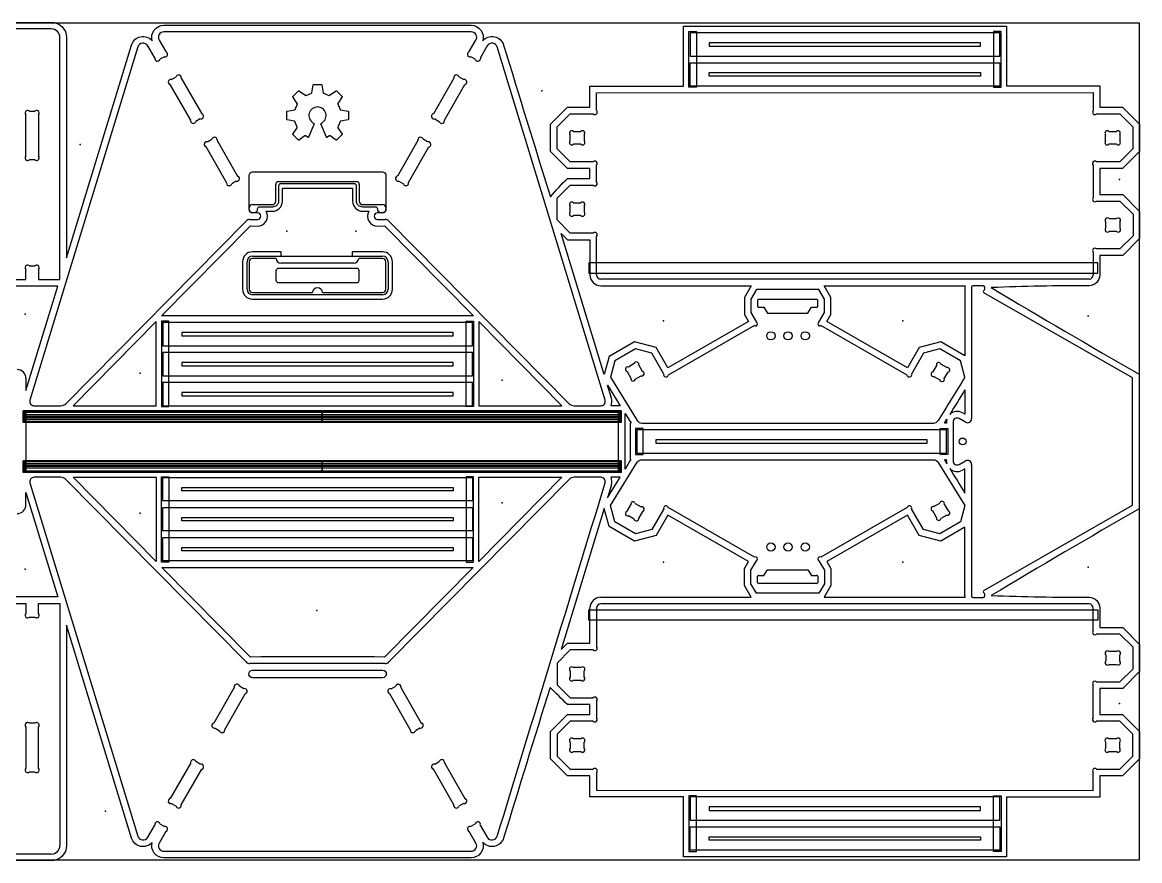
# Model space of a CAD drawing. Extents: x -0.3 to 96, y 0 to 48.1.
# Drawn here: x 31.9 to 96, y 0 to 48.1 of the extents above; entities that cross this region are included whole.
import ezdxf

# ---------------------------------------------------------------- set-up
doc = ezdxf.new("R2010")
doc.units = 0
doc.header["$MEASUREMENT"] = 0
for name, color, linetype in [('ANGLED_POCKET_3D', 7, 'CONTINUOUS'), ('ANGLED_POCKET_ENTRY', 3, 'CONTINUOUS'), ('BOARD_FIXINGS', 6, 'CONTINUOUS'), ('CUTTING_PROFILE', 6, 'CONTINUOUS'), ('POCKETS_10MM', 5, 'CONTINUOUS'), ('POCKETS_5MM', 4, 'CONTINUOUS'), ('PROFILE_-_INSIDE', 30, 'CONTINUOUS'), ('PROFILE_-_OUTSIDE', 18, 'CONTINUOUS'), ('STOCK_PERIMETER', 1, 'CONTINUOUS')]:
    doc.layers.add(name, color=color, linetype=linetype)

msp = doc.modelspace()

# ---------------------------------------------------------------- linework, layer by layer
at = {"layer": 'ANGLED_POCKET_3D'}
for p, q in [((31.969, 25.783), (31.969, 25.726)), ((31.969, 25.783, -0.42), (31.969, 25.783)), ((31.969, 25.114, -0.42), (31.969, 25.783, -0.42)), ((66.264, 25.783, -0.42), (31.969, 25.783, -0.42)), ((66.264, 25.783), (31.969, 25.783)), ((31.969, 25.783, -0.21), (31.969, 25.726, -0.21)), ((66.264, 25.783, -0.21), (31.969, 25.783, -0.21)), ((66.264, 25.754), (31.969, 25.754)), ((31.969, 25.726), (31.969, 25.726, -0.354)), ((31.969, 25.167), (31.969, 25.726)), ((31.969, 25.726, -0.354), (31.969, 25.372, -0.354)), ((32.049, 25.726), (31.969, 25.726)), ((31.969, 25.726, -0.177), (31.969, 25.269, -0.177)), ((32.009, 25.726), (32.009, 25.167)), ((32.049, 25.726), (32.049, 25.726, -0.354)), ((32.049, 25.167), (32.049, 25.726)), ((32.049, 25.726, -0.354), (32.049, 25.372, -0.354)), ((66.185, 25.726, -0.354), (32.049, 25.726, -0.354)), ((66.185, 25.726), (32.049, 25.726)), ((32.049, 25.726, -0.177), (32.049, 25.269, -0.177)), ((66.185, 25.726, -0.177), (32.049, 25.726, -0.177)), ((49.117, 25.114, -0.42), (49.117, 25.783, -0.42)), ((49.117, 25.783, -0.42), (49.117, 25.783)), ((49.117, 25.783), (49.117, 25.726)), ((49.117, 25.726), (49.117, 25.726, -0.354)), ((49.117, 25.726, -0.354), (49.117, 25.372, -0.354)), ((66.185, 25.726), (66.264, 25.726)), ((66.185, 25.167), (66.185, 25.726)), ((66.185, 25.726), (66.185, 25.726, -0.354)), ((66.185, 25.726, -0.354), (66.185, 25.372, -0.354)), ((66.185, 25.726, -0.177), (66.185, 25.269, -0.177)), ((66.225, 25.726), (66.225, 25.167)), ((66.264, 25.783), (66.264, 25.726)), ((66.264, 25.783, -0.42), (66.264, 25.783)), ((66.264, 25.114, -0.42), (66.264, 25.783, -0.42)), ((66.264, 25.783, -0.21), (66.264, 25.726, -0.21)), ((66.264, 25.726), (66.264, 25.726, -0.354)), ((66.264, 25.726, -0.354), (66.264, 25.372, -0.354)), ((66.264, 25.167), (66.264, 25.726)), ((66.264, 25.726, -0.177), (66.264, 25.269, -0.177)), ((31.969, 25.448, -0.354), (31.969, 25.448, -0.42)), ((66.264, 25.448, -0.42), (31.969, 25.448, -0.42)), ((31.969, 25.447, -0.354), (31.969, 25.447)), ((32.049, 25.447), (31.969, 25.447)), ((31.969, 25.372, -0.354), (31.969, 25.167)), ((31.969, 25.288, -0.21), (31.969, 25.114, -0.21)), ((32.049, 25.167), (31.969, 25.167)), ((31.969, 25.167), (31.969, 25.114)), ((66.264, 25.14), (31.969, 25.14)), ((31.969, 25.114), (31.969, 25.114, -0.42)), ((66.264, 25.114), (31.969, 25.114)), ((66.264, 25.114, -0.42), (31.969, 25.114, -0.42)), ((66.264, 25.114, -0.21), (31.969, 25.114, -0.21)), ((66.185, 25.549, -0.354), (32.049, 25.549, -0.354)), ((32.049, 25.447, -0.354), (32.049, 25.447)), ((32.049, 25.372, -0.354), (32.049, 25.167)), ((66.185, 25.372, -0.354), (32.049, 25.372, -0.354)), ((66.185, 25.269, -0.177), (32.049, 25.269, -0.177)), ((66.185, 25.167), (32.049, 25.167)), ((49.117, 25.372, -0.354), (49.117, 25.167)), ((49.117, 25.167), (49.117, 25.114)), ((49.117, 25.114), (49.117, 25.114, -0.42)), ((66.185, 25.447, -0.354), (66.185, 25.447)), ((66.185, 25.447), (66.264, 25.447)), ((66.185, 25.372, -0.354), (66.185, 25.167)), ((66.264, 25.167), (66.185, 25.167)), ((66.264, 25.448, -0.354), (66.264, 25.448, -0.42)), ((66.264, 25.447, -0.354), (66.264, 25.447)), ((66.264, 25.372, -0.354), (66.264, 25.167)), ((66.264, 25.288, -0.21), (66.264, 25.114, -0.21)), ((66.264, 25.167), (66.264, 25.114)), ((66.264, 25.114), (66.264, 25.114, -0.42)), ((31.969, 22.913, -0.42), (31.969, 22.244, -0.42)), ((31.969, 22.913), (31.969, 22.913, -0.42)), ((31.969, 22.86), (31.969, 22.913)), ((66.264, 22.913), (31.969, 22.913)), ((66.264, 22.913, -0.42), (31.969, 22.913, -0.42)), ((31.969, 22.739, -0.21), (31.969, 22.913, -0.21)), ((66.264, 22.913, -0.21), (31.969, 22.913, -0.21)), ((66.264, 22.887), (31.969, 22.887)), ((31.969, 22.86), (31.969, 22.301)), ((31.969, 22.655, -0.354), (31.969, 22.86)), ((32.049, 22.86), (31.969, 22.86)), ((31.969, 22.301, -0.177), (31.969, 22.758, -0.177)), ((31.969, 22.301, -0.354), (31.969, 22.655, -0.354)), ((31.969, 22.58, -0.354), (31.969, 22.58)), ((32.049, 22.58), (31.969, 22.58)), ((31.969, 22.579, -0.354), (31.969, 22.579, -0.42)), ((66.264, 22.579, -0.42), (31.969, 22.579, -0.42)), ((32.009, 22.301), (32.009, 22.86)), ((32.049, 22.86), (32.049, 22.301)), ((32.049, 22.655, -0.354), (32.049, 22.86)), ((66.185, 22.86), (32.049, 22.86)), ((32.049, 22.301, -0.177), (32.049, 22.758, -0.177)), ((66.185, 22.758, -0.177), (32.049, 22.758, -0.177)), ((32.049, 22.301, -0.354), (32.049, 22.655, -0.354)), ((66.185, 22.655, -0.354), (32.049, 22.655, -0.354)), ((32.049, 22.58, -0.354), (32.049, 22.58)), ((66.185, 22.478, -0.354), (32.049, 22.478, -0.354)), ((49.117, 22.86), (49.117, 22.913)), ((49.117, 22.913), (49.117, 22.913, -0.42)), ((49.117, 22.913, -0.42), (49.117, 22.244, -0.42)), ((49.117, 22.655, -0.354), (49.117, 22.86)), ((49.117, 22.301, -0.354), (49.117, 22.655, -0.354)), ((66.264, 22.86), (66.185, 22.86)), ((66.185, 22.86), (66.185, 22.301)), ((66.185, 22.655, -0.354), (66.185, 22.86)), ((66.185, 22.301, -0.177), (66.185, 22.758, -0.177)), ((66.185, 22.301, -0.354), (66.185, 22.655, -0.354)), ((66.185, 22.58, -0.354), (66.185, 22.58)), ((66.185, 22.58), (66.264, 22.58)), ((66.225, 22.301), (66.225, 22.86)), ((66.264, 22.913, -0.42), (66.264, 22.244, -0.42)), ((66.264, 22.913), (66.264, 22.913, -0.42)), ((66.264, 22.86), (66.264, 22.913)), ((66.264, 22.739, -0.21), (66.264, 22.913, -0.21)), ((66.264, 22.655, -0.354), (66.264, 22.86)), ((66.264, 22.86), (66.264, 22.301)), ((66.264, 22.301, -0.177), (66.264, 22.758, -0.177)), ((66.264, 22.301, -0.354), (66.264, 22.655, -0.354)), ((66.264, 22.58, -0.354), (66.264, 22.58)), ((66.264, 22.579, -0.354), (66.264, 22.579, -0.42)), ((31.969, 22.301), (31.969, 22.301, -0.354)), ((32.049, 22.301), (31.969, 22.301)), ((31.969, 22.244), (31.969, 22.301)), ((31.969, 22.244, -0.21), (31.969, 22.301, -0.21)), ((66.264, 22.272), (31.969, 22.272)), ((31.969, 22.244, -0.42), (31.969, 22.244)), ((66.264, 22.244, -0.42), (31.969, 22.244, -0.42)), ((66.264, 22.244), (31.969, 22.244)), ((66.264, 22.244, -0.21), (31.969, 22.244, -0.21)), ((32.049, 22.301), (32.049, 22.301, -0.354)), ((66.185, 22.301, -0.354), (32.049, 22.301, -0.354)), ((66.185, 22.301), (32.049, 22.301)), ((66.185, 22.301, -0.177), (32.049, 22.301, -0.177)), ((49.117, 22.244), (49.117, 22.301)), ((49.117, 22.301), (49.117, 22.301, -0.354)), ((49.117, 22.244, -0.42), (49.117, 22.244)), ((66.185, 22.301), (66.264, 22.301)), ((66.185, 22.301), (66.185, 22.301, -0.354)), ((66.264, 22.301), (66.264, 22.301, -0.354)), ((66.264, 22.244), (66.264, 22.301)), ((66.264, 22.244, -0.21), (66.264, 22.301, -0.21)), ((66.264, 22.244, -0.42), (66.264, 22.244))]:
    msp.add_line(p, q, dxfattribs=at)
at = {"layer": 'ANGLED_POCKET_ENTRY'}
for points in [[(32.049, 25.726), (66.185, 25.726), (66.185, 25.167), (32.049, 25.167)], [(32.049, 22.301), (66.185, 22.301), (66.185, 22.86), (32.049, 22.86)]]:
    msp.add_lwpolyline(points, close=True, dxfattribs=at)
at = {"layer": 'BOARD_FIXINGS'}
for p in [(61.721, 44.145), (35.232, 41.05), (94.856, 39.044), (47.079, 36.081), (51.049, 36.081), (32.078, 31.328), (68.699, 30.931), (82.439, 30.931), (93.065, 31.232), (38.677, 27.927), (59.436, 27.534), (38.677, 19.907), (59.436, 20.493), (32.078, 16.693), (68.699, 17.1), (82.439, 17.1), (93.065, 16.799), (48.805, 14.313), (94.856, 8.988), (36.688, 2.809)]:
    msp.add_point(p, dxfattribs=at)
at = {"layer": 'CUTTING_PROFILE'}
for p, q in [((46.834, 37.803), (46.834, 38.548)), ((46.834, 38.548), (50.864, 38.548)), ((50.864, 38.548), (50.864, 37.803)), ((45.899, 37.226), (46.257, 37.226)), ((51.441, 37.226), (51.799, 37.226)), ((39.905, 31.222), (44.997, 36.385)), ((44.997, 36.385), (45.405, 36.375)), ((52.293, 36.375), (52.7, 36.385)), ((52.7, 36.385), (57.789, 31.222)), ((65.301, 27.856), (62.829, 35.949)), ((46.754, 34.9), (45.119, 34.9)), ((46.754, 34.625), (46.754, 34.9)), ((50.832, 34.625), (46.754, 34.625)), ((52.579, 34.9), (50.832, 34.9)), ((50.832, 34.9), (50.832, 34.625)), ((44.552, 34.333), (44.552, 32.753)), ((53.146, 32.753), (53.146, 34.333)), ((65.097, 32.954), (73.722, 32.954)), ((77.926, 32.954), (86.002, 32.954)), ((85.995, 32.875), (85.995, 28.934)), ((45.119, 32.186), (52.579, 32.186)), ((39.586, 30.899), (34.827, 26.071)), ((39.586, 26.071), (39.586, 30.899)), ((57.789, 31.222), (39.905, 31.222)), ((62.871, 26.071), (58.112, 30.899)), ((58.112, 30.899), (58.112, 26.071)), ((32.119, 27.645), (32.119, 26.944)), ((65.715, 26.501), (65.486, 27.248)), ((65.486, 27.248), (66.217, 26.067)), ((85.995, 26.98), (85.995, 25.579)), ((34.827, 26.071), (39.586, 26.071)), ((58.112, 26.071), (62.871, 26.071)), ((66.217, 26.067), (65.69, 26.067)), ((85.995, 25.579), (85.859, 25.658)), ((66.497, 22.424), (66.497, 25.615)), ((66.497, 25.615), (66.835, 25.069)), ((66.835, 25.069), (66.786, 25.069)), ((66.786, 25.069), (66.786, 22.97)), ((84.813, 25.069), (84.959, 25.305)), ((84.932, 25.069), (84.813, 25.069)), ((84.932, 25.126), (84.932, 25.069)), ((66.811, 22.97), (66.497, 22.424)), ((66.786, 22.97), (66.835, 22.97)), ((66.835, 22.97), (66.811, 22.97)), ((84.932, 22.963), (84.813, 22.963)), ((84.813, 22.963), (84.959, 22.727)), ((84.932, 22.906), (84.932, 22.963)), ((85.995, 22.453), (85.859, 22.373)), ((85.995, 21.052), (85.995, 22.453)), ((39.586, 17.132), (34.827, 21.96)), ((34.827, 21.96), (39.586, 21.96)), ((39.586, 21.96), (39.586, 17.132)), ((62.871, 21.96), (58.112, 17.132)), ((58.112, 17.132), (58.112, 21.96)), ((58.112, 21.96), (62.871, 21.96)), ((65.486, 20.779), (66.217, 21.96)), ((66.217, 21.96), (65.69, 21.96)), ((65.715, 21.526), (65.486, 20.779)), ((32.119, 20.382), (32.119, 21.083)), ((65.301, 20.176), (62.829, 12.083)), ((85.995, 15.157), (85.995, 19.098)), ((39.922, 16.791), (57.776, 16.791)), ((65.097, 15.078), (73.722, 15.078)), ((77.926, 15.078), (86.002, 15.078))]:
    msp.add_line(p, q, dxfattribs=at)
for points in [[(0.486, 27.035, -0.023382), (1.396, 28.049), (1.396, 32.925), (-0.273, 32.924, -0.000004), (-0.282, 47.193, -0.411755), (0.598, 48.065), (33.572, 48.065, -0.41102), (34.452, 47.195), (34.444, 34.561), (38.171, 46.761, -0.594045), (39.366, 47.007, -0.50276), (40.032, 47.902), (57.666, 47.902, -0.50276), (58.331, 47.007, -0.594045), (59.527, 46.761, 0.001258), (62.21, 38.054)], [(62.21, 38.054, -0.018621), (63.183, 39.105), (64.481, 39.105), (64.481, 39.684), (63.183, 39.684), (62.21, 40.657), (62.21, 42.221), (63.183, 43.194), (64.481, 43.194), (64.481, 44.41), (69.844, 44.411), (69.844, 47.85), (88.37, 47.85), (88.37, 44.414), (93.734, 44.415), (93.734, 43.194), (95.032, 43.194), (96.004, 42.221), (96.004, 40.657), (95.032, 39.684), (93.734, 39.684), (93.734, 38.194), (95.047, 38.194), (96.019, 37.221), (96.019, 35.657), (95.047, 34.684), (93.734, 34.684), (93.734, 33.57, -0.414213), (93.118, 32.954, 0.009473), (87.505, 32.847)], [(32.119, 26.944), (33.944, 32.92), (30.006, 32.92), (30.006, 29.619), (29.271, 29.619, -0.160515), (28.995, 29.71, -0.160515), (28.718, 29.619), (27.905, 29.619)], [(87.505, 32.847, 0.004589), (95.984, 27.883), (95.984, 20.148, 0.004424), (87.508, 15.179)], [(32.119, 21.083), (33.944, 15.106), (30.006, 15.106), (30.006, 18.408), (29.271, 18.408, 0.160515), (28.995, 18.317, 0.160515), (28.718, 18.408), (27.905, 18.408)], [(87.508, 15.179, 0.00898), (93.118, 15.078, -0.414213), (93.734, 14.462), (93.734, 13.348), (95.047, 13.348), (96.019, 12.375), (96.019, 10.81), (95.047, 9.838), (93.734, 9.838), (93.734, 8.348), (95.032, 8.348), (96.004, 7.375), (96.004, 5.81), (95.032, 4.838), (93.734, 4.838), (93.734, 3.616), (88.37, 3.617), (88.37, 0.182), (69.844, 0.182), (69.844, 3.62), (64.481, 3.621), (64.481, 4.838), (63.183, 4.838), (62.21, 5.81), (62.21, 7.375), (63.183, 8.348), (64.481, 8.348), (64.481, 8.926), (63.183, 8.926, 0.003703), (62.189, 9.905)], [(62.189, 9.905, 0.001213), (59.526, 1.265, -0.594022), (58.33, 1.02, -0.502758), (57.665, 0.125), (40.033, 0.125, -0.498781), (39.365, 1.014, -0.589833), (38.172, 1.265), (34.444, 13.47), (34.452, 0.836, -0.41102), (33.572, -0.034), (0.598, -0.034)]]:
    msp.add_lwpolyline(points, format="xyb", dxfattribs=at)
for points in [[(62.829, 35.949), (63.183, 35.595), (64.481, 35.595), (64.481, 33.57)], [(73.722, 32.954), (73.339, 32.287), (73.339, 31.312), (73.571, 30.907), (68.947, 28.24), (68.281, 29.403), (67.042, 29.735), (65.579, 28.891), (65.301, 27.856)], [(85.995, 28.934), (84.606, 29.735), (83.367, 29.403), (82.701, 28.241), (78.077, 30.907), (78.309, 31.312), (78.309, 32.287), (77.926, 32.954)], [(73.722, 15.078), (73.339, 15.745), (73.339, 16.72), (73.571, 17.124), (68.947, 19.791), (68.281, 18.629), (67.042, 18.296), (65.579, 19.141), (65.301, 20.176)], [(85.995, 19.098), (84.606, 18.296), (83.367, 18.629), (82.701, 19.791), (78.077, 17.124), (78.309, 16.72), (78.309, 15.745), (77.926, 15.078)], [(57.776, 16.791), (52.7, 11.642), (52.104, 11.652), (45.594, 11.652), (44.997, 11.642), (39.922, 16.791)], [(62.829, 12.083), (63.183, 12.436), (64.481, 12.436), (64.481, 14.462)]]:
    msp.add_lwpolyline(points, dxfattribs=at)
for centre, radius, start, end in [((45.405, 36.944), 0.57, 270, 29.67545), ((46.257, 37.803), 0.577, 270, 0), ((51.441, 37.803), 0.577, 180, 270), ((52.293, 36.944), 0.57, 150.32455, 270), ((45.119, 34.333), 0.567, 90, 180), ((52.579, 34.333), 0.567, 360, 90), ((65.097, 33.57), 0.616, 180.00004, 270), ((45.119, 32.753), 0.567, 180, 270), ((52.579, 32.753), 0.567, 270, 0), ((86.454, 32.875), 0.459, 170.11647, 179.99999), ((31.621, 27.645), 0.498, 359.96405, 89.99826), ((14211.38, -8715.141), 16611.778, 148.2468709, 148.2525723), ((65.112, 26.317), 0.63, 336.62014, 16.97484), ((85.548, 25.126), 0.616, 59.6957, 133.35833), ((85.548, 25.126), 0.616, 163.14791, 180), ((85.548, 22.906), 0.616, 180, 196.85209), ((85.548, 22.906), 0.616, 226.64167, 300.3043), ((14211.38, 8763.172), 16611.778, 211.7474277, 211.7531291), ((65.112, 21.71), 0.63, 343.02516, 23.37986), ((31.621, 20.382), 0.498, 270.00174, 0.03595), ((65.097, 14.462), 0.616, 90, 179.99996), ((86.454, 15.157), 0.459, 180.00001, 189.88353)]:
    msp.add_arc(centre, radius, start, end, dxfattribs=at)
at = {"layer": 'POCKETS_10MM'}
for p, q in [((70.151, 44.344), (70.151, 47.539)), ((70.151, 47.539), (70.584, 47.539)), ((70.584, 47.539), (70.584, 44.344)), ((87.631, 47.539), (87.631, 44.344)), ((88.064, 47.539), (87.631, 47.539)), ((88.064, 44.344), (88.064, 47.539)), ((70.584, 44.344), (70.151, 44.344)), ((87.631, 44.344), (88.064, 44.344)), ((48.195, 43.875), (48.496, 43.999)), ((49.202, 43.999), (49.503, 43.875)), ((47.558, 43.073), (47.692, 43.383)), ((50.006, 43.383), (50.14, 43.073)), ((47.68, 42.044), (47.547, 42.375)), ((50.151, 42.375), (50.018, 42.044)), ((48.315, 41.467), (48.163, 41.548)), ((49.535, 41.548), (49.383, 41.467)), ((45.119, 34.648), (52.579, 34.648)), ((44.804, 32.753), (44.804, 34.333)), ((52.894, 34.333), (52.894, 32.753)), ((46.464, 33.803), (46.464, 33.278)), ((51.087, 33.951), (46.611, 33.951)), ((51.234, 33.278), (51.234, 33.803)), ((46.611, 33.13), (51.087, 33.13)), ((52.579, 32.438), (45.119, 32.438)), ((40.326, 30.912), (39.893, 30.912)), ((39.893, 30.912), (39.893, 26.017)), ((40.326, 26.017), (40.326, 30.912)), ((57.372, 26.017), (57.372, 30.912)), ((57.372, 30.912), (57.805, 30.912)), ((57.805, 30.912), (57.805, 26.017)), ((39.893, 26.017), (40.326, 26.017)), ((57.805, 26.017), (57.372, 26.017)), ((39.893, 17.101), (39.893, 21.997)), ((39.893, 21.997), (40.326, 21.997)), ((40.326, 21.997), (40.326, 17.101)), ((57.372, 21.997), (57.372, 17.101)), ((57.805, 21.997), (57.372, 21.997)), ((57.805, 17.101), (57.805, 21.997)), ((40.326, 17.101), (39.893, 17.101)), ((57.372, 17.101), (57.805, 17.101)), ((70.584, 3.688), (70.151, 3.688)), ((70.151, 3.688), (70.151, 0.492)), ((70.584, 0.492), (70.584, 3.688)), ((87.631, 0.492), (87.631, 3.688)), ((87.631, 3.688), (88.064, 3.688)), ((88.064, 3.688), (88.064, 0.492)), ((70.151, 0.492), (70.584, 0.492)), ((88.064, 0.492), (87.631, 0.492))]:
    msp.add_line(p, q, dxfattribs=at)
for points in [[(48.496, 43.999, 0.242832), (48.518, 44.024), (48.602, 44.474, -0.343155), (48.625, 44.493), (49.073, 44.493, -0.342745), (49.096, 44.474), (49.18, 44.024, 0.243573), (49.202, 43.999)], [(47.692, 43.383, 0.247752), (47.69, 43.417), (47.436, 43.786, -0.341571), (47.439, 43.816), (47.755, 44.133, -0.343622), (47.785, 44.135), (48.161, 43.878, 0.241389), (48.195, 43.875)], [(49.503, 43.875, 0.241471), (49.537, 43.878), (49.913, 44.135, -0.343447), (49.943, 44.133), (50.259, 43.816, -0.34221), (50.262, 43.786), (50.008, 43.417, 0.246616), (50.006, 43.383)], [(47.098, 42.476, -0.343186), (47.079, 42.499), (47.079, 42.946, -0.341956), (47.098, 42.97), (47.533, 43.05, 0.239287), (47.558, 43.073)], [(50.14, 43.073, 0.240404), (50.165, 43.05), (50.6, 42.97, -0.34245), (50.619, 42.946), (50.619, 42.499, -0.343186), (50.6, 42.476), (50.176, 42.397, 0.248501), (50.151, 42.375)], [(47.547, 42.375, 0.248644), (47.522, 42.397), (47.098, 42.476)], [(48.163, 41.548, 0.261342), (48.13, 41.547), (47.785, 41.31, -0.340847), (47.755, 41.313), (47.439, 41.629, -0.342703), (47.436, 41.659), (47.677, 42.01, 0.240875), (47.68, 42.044)], [(48.583, 42.303), (48.607, 42.285), (48.645, 42.262, -0.351653), (48.654, 42.233), (48.34, 41.476, -0.446825), (48.315, 41.467)], [(49.383, 41.467, -0.446574), (49.358, 41.476), (49.044, 42.233, -0.353509), (49.053, 42.262), (49.091, 42.285), (49.115, 42.303)], [(50.018, 42.044, 0.242002), (50.021, 42.01), (50.262, 41.659, -0.341425), (50.259, 41.629), (49.943, 41.313, -0.340556), (49.913, 41.31), (49.568, 41.547, 0.261321), (49.535, 41.548)]]:
    msp.add_lwpolyline(points, format="xyb", dxfattribs=at)
for points in [[(45.395, 37.339, -0.413965), (45.198, 37.134), (45.119, 37.134, -0.414214), (44.922, 37.331), (44.922, 39.286, -0.414214), (45.119, 39.482), (52.579, 39.482, -0.414214), (52.776, 39.286), (52.776, 37.331, -0.414214), (52.579, 37.134), (52.5, 37.134, -0.413965), (52.303, 37.339, 0.413541), (52.185, 37.465), (51.441, 37.465, -0.414214), (51.087, 37.82), (51.087, 38.682, 0.414214), (50.968, 38.8), (46.73, 38.8, 0.414214), (46.611, 38.682), (46.611, 37.82, -0.414214), (46.257, 37.465), (45.513, 37.465, 0.413541)], [(45.119, 10.893), (52.579, 10.893, -1), (52.579, 10.46), (45.119, 10.46, -1)]]:
    msp.add_lwpolyline(points, format="xyb", close=True, dxfattribs=at)
for points in [[(64.414, 34.26), (64.414, 33.676), (93.614, 33.676), (93.614, 34.26)], [(67.093, 23.262), (67.526, 23.262), (67.526, 24.758), (67.093, 24.758)], [(85.006, 23.262), (84.573, 23.262), (84.573, 24.758), (85.006, 24.758)], [(64.414, 13.771), (64.414, 14.355), (93.614, 14.355), (93.614, 13.771)]]:
    msp.add_lwpolyline(points, close=True, dxfattribs=at)
for centre, radius, start, end in [((48.849, 42.72), 0.495, 302.58522, 237.41478), ((45.119, 34.333), 0.315, 90, 180), ((52.579, 34.333), 0.315, 360, 90), ((46.611, 33.803), 0.148, 90, 180), ((51.087, 33.803), 0.148, 360, 90), ((45.119, 32.753), 0.315, 180, 270), ((46.611, 33.278), 0.148, 180, 270), ((51.087, 33.278), 0.148, 270, 0), ((52.579, 32.753), 0.315, 270, 0)]:
    msp.add_arc(centre, radius, start, end, dxfattribs=at)
at = {"layer": 'POCKETS_5MM'}
for points in [[(86.89, 46.702), (86.89, 46.899), (71.324, 46.899), (71.324, 46.702)], [(86.89, 45.18), (86.89, 44.984), (71.324, 44.984), (71.324, 45.18)], [(56.632, 30.075), (56.632, 30.272), (41.065, 30.272), (41.065, 30.075)], [(56.632, 28.356), (56.632, 28.553), (41.065, 28.553), (41.065, 28.356)], [(56.632, 26.638), (56.632, 26.834), (41.065, 26.834), (41.065, 26.638)], [(83.832, 23.921), (83.832, 24.118), (68.266, 24.118), (68.266, 23.921)], [(56.632, 21.376), (56.632, 21.179), (41.065, 21.179), (41.065, 21.376)], [(56.632, 19.658), (56.632, 19.461), (41.065, 19.461), (41.065, 19.658)], [(56.632, 17.939), (56.632, 17.742), (41.065, 17.742), (41.065, 17.939)], [(86.89, 2.851), (86.89, 3.048), (71.324, 3.048), (71.324, 2.851)], [(86.89, 1.329), (86.89, 1.132), (71.324, 1.132), (71.324, 1.329)]]:
    msp.add_lwpolyline(points, close=True, dxfattribs=at)
at = {"layer": 'PROFILE_-_INSIDE'}
for p, q in [((40.473, 44.786), (40.734, 44.937)), ((41.033, 44.891), (41.027, 44.858)), ((56.665, 44.891), (56.671, 44.858)), ((57.225, 44.786), (56.964, 44.937)), ((40.394, 44.493), (40.363, 44.504)), ((41.572, 42.454), (40.394, 44.493)), ((41.027, 44.858), (42.204, 42.819)), ((56.671, 44.858), (55.494, 42.819)), ((56.126, 42.454), (57.304, 44.493)), ((57.304, 44.493), (57.335, 44.504)), ((32.321, 42.969), (32.622, 42.969)), ((32.107, 40.4), (32.107, 42.754)), ((32.837, 42.754), (32.837, 40.4)), ((41.565, 42.421), (41.572, 42.454)), ((42.125, 42.526), (41.865, 42.375)), ((42.204, 42.819), (42.235, 42.808)), ((55.494, 42.819), (55.463, 42.808)), ((55.573, 42.526), (55.833, 42.375)), ((56.133, 42.421), (56.126, 42.454)), ((63.531, 41.805), (63.961, 41.805)), ((94.254, 41.805), (94.683, 41.805)), ((42.533, 41.214), (42.793, 41.365)), ((43.093, 41.319), (43.087, 41.286)), ((43.087, 41.286), (44.264, 39.247)), ((54.611, 41.286), (53.434, 39.247)), ((54.605, 41.319), (54.611, 41.286)), ((55.165, 41.214), (54.904, 41.365)), ((63.34, 41.266), (63.34, 41.615)), ((63.961, 41.075), (63.531, 41.075)), ((64.152, 41.615), (64.152, 41.266)), ((94.063, 41.266), (94.063, 41.615)), ((94.683, 41.075), (94.253, 41.075)), ((94.874, 41.614), (94.874, 41.266)), ((42.454, 40.921), (42.423, 40.932)), ((43.632, 38.882), (42.454, 40.921)), ((54.066, 38.882), (55.244, 40.921)), ((55.244, 40.921), (55.275, 40.932)), ((32.622, 40.185), (32.321, 40.185)), ((44.264, 39.247), (44.295, 39.236)), ((53.434, 39.247), (53.403, 39.236)), ((43.625, 38.85), (43.632, 38.882)), ((44.185, 38.954), (43.925, 38.803)), ((53.513, 38.954), (53.773, 38.803)), ((54.073, 38.85), (54.066, 38.882)), ((63.34, 37.175), (63.34, 37.524)), ((63.531, 37.714), (63.961, 37.714)), ((64.152, 37.524), (64.152, 37.175)), ((63.961, 36.984), (63.531, 36.984)), ((94.078, 36.265), (94.078, 36.613)), ((94.268, 36.804), (94.698, 36.804)), ((94.889, 36.613), (94.889, 36.264)), ((94.698, 36.074), (94.268, 36.074)), ((74.098, 32.129), (74.098, 31.754)), ((77.479, 32.168), (74.169, 32.168)), ((77.55, 31.754), (77.55, 32.129)), ((74.169, 31.714), (74.462, 31.714)), ((74.462, 31.714), (74.658, 31.379)), ((76.99, 31.379), (77.186, 31.714)), ((77.186, 31.714), (77.479, 31.714)), ((74.658, 31.379), (76.99, 31.379)), ((67.019, 28.482), (66.682, 28.289)), ((67.492, 28.04), (67.28, 28.411)), ((84.357, 28.378), (84.144, 28.008)), ((84.954, 28.254), (84.618, 28.448)), ((66.611, 28.029), (66.823, 27.658)), ((67.083, 27.587), (67.42, 27.78)), ((84.214, 27.747), (84.551, 27.554)), ((84.811, 27.624), (85.024, 27.994)), ((66.611, 20.01), (66.823, 20.381)), ((67.083, 20.452), (67.42, 20.26)), ((67.492, 19.999), (67.28, 19.629)), ((84.357, 19.661), (84.144, 20.031)), ((84.214, 20.292), (84.551, 20.486)), ((84.811, 20.416), (85.024, 20.046)), ((67.019, 19.557), (66.682, 19.75)), ((84.954, 19.785), (84.618, 19.591)), ((74.098, 15.91), (74.098, 16.286)), ((74.169, 16.325), (74.462, 16.325)), ((74.462, 16.325), (74.658, 16.66)), ((74.658, 16.66), (76.99, 16.66)), ((76.99, 16.66), (77.186, 16.325)), ((77.186, 16.325), (77.479, 16.325)), ((77.55, 16.286), (77.55, 15.91)), ((77.479, 15.871), (74.169, 15.871)), ((94.078, 11.767), (94.078, 11.418)), ((94.698, 11.958), (94.268, 11.958)), ((94.889, 11.418), (94.889, 11.767)), ((63.961, 11.048), (63.531, 11.048)), ((94.268, 11.227), (94.698, 11.227)), ((63.34, 10.857), (63.34, 10.508)), ((63.531, 10.317), (63.961, 10.317)), ((64.152, 10.508), (64.152, 10.857)), ((44.071, 9.903), (42.893, 7.864)), ((44.064, 9.936), (44.071, 9.903)), ((44.624, 9.831), (44.364, 9.982)), ((53.074, 9.831), (53.334, 9.982)), ((53.634, 9.936), (53.627, 9.903)), ((53.627, 9.903), (54.805, 7.864)), ((43.526, 7.499), (44.703, 9.538)), ((44.703, 9.538), (44.734, 9.549)), ((52.995, 9.538), (52.964, 9.549)), ((54.172, 7.499), (52.995, 9.538)), ((32.622, 7.846), (32.321, 7.846)), ((42.893, 7.864), (42.862, 7.853)), ((54.805, 7.864), (54.836, 7.853)), ((32.107, 7.632), (32.107, 5.277)), ((32.837, 5.277), (32.837, 7.632)), ((42.972, 7.571), (43.232, 7.42)), ((43.532, 7.467), (43.526, 7.499)), ((54.166, 7.467), (54.172, 7.499)), ((54.726, 7.571), (54.466, 7.42)), ((63.34, 6.766), (63.34, 6.417)), ((63.961, 6.957), (63.531, 6.957)), ((64.152, 6.417), (64.152, 6.766)), ((94.063, 6.766), (94.063, 6.417)), ((94.683, 6.957), (94.253, 6.957)), ((94.874, 6.417), (94.874, 6.766)), ((63.531, 6.226), (63.961, 6.226)), ((94.254, 6.226), (94.683, 6.226)), ((41.571, 5.573), (40.393, 3.534)), ((41.026, 3.169), (42.203, 5.208)), ((41.564, 5.605), (41.571, 5.573)), ((42.124, 5.501), (41.864, 5.652)), ((42.203, 5.208), (42.234, 5.219)), ((55.495, 5.208), (55.464, 5.219)), ((56.672, 3.169), (55.495, 5.208)), ((55.574, 5.501), (55.834, 5.652)), ((56.134, 5.605), (56.127, 5.573)), ((56.127, 5.573), (57.305, 3.534)), ((32.321, 5.063), (32.622, 5.063)), ((40.393, 3.534), (40.362, 3.523)), ((40.472, 3.241), (40.732, 3.09)), ((57.226, 3.241), (56.965, 3.09)), ((57.305, 3.534), (57.336, 3.523)), ((41.032, 3.136), (41.026, 3.169)), ((56.666, 3.136), (56.672, 3.169))]:
    msp.add_line(p, q, dxfattribs=at)
for centre, radius in [((74.862, 30.08), 0.236), ((75.847, 30.08), 0.236), ((76.831, 30.08), 0.236), ((85.863, 24.016), 0.197), ((74.862, 17.959), 0.236), ((75.847, 17.959), 0.236), ((76.831, 17.959), 0.236)]:
    msp.add_circle(centre, radius, dxfattribs=at)
for centre, radius, start, end in [((40.874, 44.9), 0.146, 88.52558, 165.23375), ((40.878, 44.891), 0.155, 0.01456, 90.01456), ((56.82, 44.891), 0.155, 89.98544, 179.98544), ((56.824, 44.9), 0.146, 14.76625, 91.47442), ((40.44, 44.638), 0.155, 150.01456, 240.01456), ((40.434, 44.645), 0.146, 74.76566, 151.49906), ((57.264, 44.645), 0.146, 28.50094, 105.23434), ((57.258, 44.638), 0.155, 299.98544, 29.98544), ((32.216, 42.859), 0.151, 119.43763, 223.83543), ((32.218, 42.866), 0.146, 44.76253, 121.49602), ((32.726, 42.866), 0.146, 58.52257, 135.2309), ((32.728, 42.859), 0.151, 316.33568, 60.55016), ((41.72, 42.421), 0.155, 179.99144, 269.99144), ((41.724, 42.413), 0.146, 268.50786, 345.23845), ((42.164, 42.667), 0.146, 254.78953, 331.47347), ((42.158, 42.674), 0.155, 329.99144, 59.99144), ((55.54, 42.674), 0.155, 120.00856, 210.00856), ((55.534, 42.667), 0.146, 208.52653, 285.21047), ((55.974, 42.413), 0.146, 194.76155, 271.49214), ((55.978, 42.421), 0.155, 270.00856, 0.00856), ((63.436, 41.71), 0.135, 44.99455, 224.99442), ((64.057, 41.71), 0.135, 314.99428, 134.99528), ((94.158, 41.71), 0.135, 44.99455, 224.99442), ((94.779, 41.71), 0.135, 314.99428, 134.99528), ((42.5, 41.066), 0.155, 150.01456, 240.01456), ((42.494, 41.073), 0.146, 74.76566, 151.49906), ((42.934, 41.328), 0.146, 88.52558, 165.23375), ((42.938, 41.319), 0.155, 0.01456, 90.01456), ((54.76, 41.319), 0.155, 89.98544, 179.98544), ((54.764, 41.328), 0.146, 14.76625, 91.47442), ((55.204, 41.073), 0.146, 28.50094, 105.23434), ((55.198, 41.066), 0.155, 299.98544, 29.98544), ((63.436, 41.17), 0.135, 134.99454, 314.9945), ((64.057, 41.17), 0.135, 224.99533, 44.99416), ((94.158, 41.17), 0.135, 134.99454, 314.9945), ((94.779, 41.17), 0.135, 224.99533, 44.99416), ((32.215, 40.295), 0.151, 136.09056, 240.58001), ((32.727, 40.295), 0.152, 299.46755, 43.5903), ((32.217, 40.288), 0.146, 238.50482, 315.23516), ((32.726, 40.288), 0.146, 224.78671, 301.47045), ((44.218, 39.102), 0.155, 329.99144, 59.99144), ((53.48, 39.102), 0.155, 120.00856, 210.00856), ((43.78, 38.849), 0.155, 179.99144, 269.99144), ((43.784, 38.841), 0.146, 268.50786, 345.23845), ((44.224, 39.095), 0.146, 254.78953, 331.47347), ((53.474, 39.095), 0.146, 208.52653, 285.21047), ((53.914, 38.841), 0.146, 194.76155, 271.49214), ((53.918, 38.849), 0.155, 270.00856, 0.00856), ((63.436, 37.619), 0.135, 44.99455, 224.99442), ((64.057, 37.619), 0.135, 314.99428, 134.99528), ((63.436, 37.079), 0.135, 134.99454, 314.9945), ((64.057, 37.079), 0.135, 224.99533, 44.99416), ((94.173, 36.709), 0.135, 44.99455, 224.99442), ((94.794, 36.709), 0.135, 314.99428, 134.99528), ((94.173, 36.169), 0.135, 134.99454, 314.9945), ((94.794, 36.169), 0.135, 224.99533, 44.99416), ((74.157, 32.107), 0.0628, 78.91072, 159.03364), ((77.491, 32.107), 0.0628, 20.96632, 101.08912), ((74.157, 31.775), 0.0624, 200.50379, 281.25293), ((77.491, 31.775), 0.0624, 258.74707, 339.49622), ((66.647, 28.159), 0.135, 74.73182, 254.73177), ((67.15, 28.446), 0.135, 344.73183, 164.7317), ((84.488, 28.413), 0.135, 15.04868, 195.04855), ((84.989, 28.124), 0.135, 285.04861, 105.04856), ((66.953, 27.623), 0.135, 164.73459, 344.73078), ((67.456, 27.91), 0.135, 254.7309, 74.73453), ((84.179, 27.878), 0.135, 105.04585, 285.04948), ((84.681, 27.589), 0.135, 195.0496, 15.04579), ((66.953, 20.417), 0.135, 15.26922, 195.26541), ((84.681, 20.451), 0.135, 344.95421, 164.9504), ((66.647, 19.88), 0.135, 105.26823, 285.26818), ((67.456, 20.129), 0.135, 285.26547, 105.2691), ((84.179, 20.161), 0.135, 74.95052, 254.95415), ((84.989, 19.915), 0.135, 254.95144, 74.95139), ((67.15, 19.593), 0.135, 195.2683, 15.26817), ((84.488, 19.626), 0.135, 164.95145, 344.95132), ((74.157, 16.264), 0.0624, 78.74707, 159.49621), ((77.491, 16.264), 0.0624, 20.50378, 101.25293), ((74.157, 15.933), 0.0628, 200.96636, 281.08928), ((77.491, 15.933), 0.0628, 258.91088, 339.03368), ((94.173, 11.862), 0.135, 45.0055, 225.00546), ((94.794, 11.863), 0.135, 315.00584, 135.00467), ((63.436, 10.952), 0.135, 45.0055, 225.00546), ((64.057, 10.952), 0.135, 315.00584, 135.00467), ((94.173, 11.323), 0.135, 135.00558, 315.00545), ((94.794, 11.323), 0.135, 225.00472, 45.00572), ((63.436, 10.412), 0.135, 135.00558, 315.00545), ((64.057, 10.413), 0.135, 225.00472, 45.00572), ((44.219, 9.936), 0.155, 90.00856, 180.00856), ((44.223, 9.945), 0.146, 14.76155, 91.49214), ((44.663, 9.69), 0.146, 28.52653, 105.21047), ((44.657, 9.683), 0.155, 300.00856, 30.00856), ((53.041, 9.683), 0.155, 149.99144, 239.99144), ((53.035, 9.69), 0.146, 74.78953, 151.47347), ((53.475, 9.945), 0.146, 88.50786, 165.23845), ((53.479, 9.936), 0.155, 359.99144, 89.99144), ((32.215, 7.736), 0.151, 119.41999, 223.90944), ((32.217, 7.744), 0.146, 44.76484, 121.49518), ((32.726, 7.744), 0.146, 58.52955, 135.21329), ((32.727, 7.736), 0.152, 316.4097, 60.53245), ((42.939, 7.719), 0.155, 119.98544, 209.98544), ((54.759, 7.719), 0.155, 330.01456, 60.01456), ((42.933, 7.712), 0.146, 208.50094, 285.23434), ((43.373, 7.458), 0.146, 194.76625, 271.47442), ((43.377, 7.467), 0.155, 269.98544, 359.98544), ((54.321, 7.467), 0.155, 180.01456, 270.01456), ((54.325, 7.458), 0.146, 268.52558, 345.23375), ((54.765, 7.712), 0.146, 254.76566, 331.49906), ((63.436, 6.861), 0.135, 45.0055, 225.00546), ((63.436, 6.321), 0.135, 135.00558, 315.00545), ((64.057, 6.861), 0.135, 315.00584, 135.00467), ((64.057, 6.322), 0.135, 225.00472, 45.00572), ((94.158, 6.861), 0.135, 45.0055, 225.00546), ((94.158, 6.321), 0.135, 135.00558, 315.00545), ((94.779, 6.861), 0.135, 315.00584, 135.00467), ((94.779, 6.322), 0.135, 225.00472, 45.00572), ((32.216, 5.173), 0.151, 136.16457, 240.56237), ((32.728, 5.173), 0.151, 299.44984, 43.66432), ((41.719, 5.606), 0.155, 90.00856, 180.00856), ((41.723, 5.614), 0.146, 14.76155, 91.49214), ((42.163, 5.36), 0.146, 28.52653, 105.21047), ((42.157, 5.353), 0.155, 300.00856, 30.00856), ((55.541, 5.353), 0.155, 149.99144, 239.99144), ((55.535, 5.36), 0.146, 74.78953, 151.47347), ((55.975, 5.614), 0.146, 88.50786, 165.23845), ((55.979, 5.606), 0.155, 359.99144, 89.99144), ((32.218, 5.165), 0.146, 238.50398, 315.23747), ((32.726, 5.165), 0.146, 224.7691, 301.47743), ((40.439, 3.389), 0.155, 119.98544, 209.98544), ((40.433, 3.382), 0.146, 208.50094, 285.23434), ((57.265, 3.382), 0.146, 254.76566, 331.49906), ((57.259, 3.389), 0.155, 330.01456, 60.01456), ((40.873, 3.127), 0.146, 194.76625, 271.47442), ((40.877, 3.136), 0.155, 269.98544, 359.98544), ((56.821, 3.136), 0.155, 180.01456, 270.01456), ((56.825, 3.127), 0.146, 268.52558, 345.23375)]:
    msp.add_arc(centre, radius, start, end, dxfattribs=at)
at = {"layer": 'PROFILE_-_OUTSIDE'}
for p, q in [((33.572, 47.685), (0.598, 47.685)), ((57.666, 47.522), (40.032, 47.522)), ((34.063, 33.304), (34.072, 47.191)), ((39.759, 47.05), (40.14, 46.389)), ((57.557, 46.389), (57.939, 47.05)), ((38.534, 46.651), (32.347, 26.39)), ((39.508, 46.024), (39.108, 46.716)), ((58.59, 46.716), (58.236, 46.104)), ((65.351, 26.39), (59.164, 46.651)), ((40.062, 46.096), (39.801, 45.945)), ((57.897, 45.945), (57.636, 46.096)), ((64.861, 44.03), (93.354, 44.035)), ((64.861, 43.005), (64.861, 44.03)), ((93.354, 44.035), (93.354, 43.005)), ((62.59, 42.064), (63.34, 42.814)), ((63.34, 42.814), (64.67, 42.814)), ((93.545, 42.814), (94.874, 42.814)), ((94.874, 42.814), (95.624, 42.064)), ((62.59, 40.814), (62.59, 42.064)), ((95.624, 42.064), (95.624, 40.814)), ((63.34, 40.064), (62.59, 40.814)), ((95.624, 40.814), (94.874, 40.064)), ((64.67, 40.064), (63.34, 40.064)), ((64.861, 38.916), (64.861, 39.873)), ((93.354, 39.873), (93.354, 39.689)), ((94.874, 40.064), (93.545, 40.064)), ((93.354, 39.689), (93.354, 38.189)), ((46.454, 37.93), (46.454, 38.771)), ((46.611, 38.928), (51.087, 38.928)), ((51.244, 38.771), (51.244, 37.93)), ((62.59, 37.975), (63.34, 38.725)), ((63.34, 38.725), (64.67, 38.725)), ((46.454, 37.803), (46.454, 37.93)), ((51.244, 37.93), (51.244, 37.803)), ((62.59, 36.725), (62.59, 37.975)), ((93.354, 38.189), (93.354, 38.005)), ((44.922, 37.331), (44.922, 37.41)), ((45.119, 37.606), (46.257, 37.606)), ((51.441, 37.606), (52.579, 37.606)), ((52.776, 37.41), (52.776, 37.331)), ((93.545, 37.814), (94.889, 37.814)), ((94.889, 37.814), (95.639, 37.064)), ((34.409, 26.184), (44.75, 36.661)), ((44.974, 36.755), (45.405, 36.755)), ((45.405, 37.134), (45.119, 37.134)), ((52.579, 37.134), (52.293, 37.134)), ((52.293, 36.755), (52.724, 36.755)), ((52.948, 36.661), (63.289, 26.184)), ((63.34, 35.975), (62.59, 36.725)), ((95.639, 37.064), (95.639, 35.814)), ((64.67, 35.975), (63.34, 35.975)), ((64.861, 33.57), (64.861, 35.784)), ((95.639, 35.814), (94.889, 35.064)), ((93.354, 34.873), (93.354, 33.57)), ((94.889, 35.064), (93.545, 35.064)), ((32.322, 34.092), (32.623, 34.092)), ((44.932, 34.333), (44.932, 32.753)), ((46.469, 34.52), (45.119, 34.52)), ((50.927, 34.245), (46.754, 34.245)), ((52.579, 34.52), (51.212, 34.52)), ((52.766, 32.753), (52.766, 34.333)), ((32.107, 33.305), (32.107, 33.878)), ((32.838, 33.878), (32.838, 33.305)), ((2.063, 33.305), (32.107, 33.305)), ((32.838, 33.305), (34.063, 33.304)), ((93.118, 33.334), (65.097, 33.334)), ((74.031, 32.729), (73.719, 32.185)), ((77.617, 32.729), (74.031, 32.729)), ((77.929, 32.185), (77.617, 32.729)), ((86.375, 32.875), (86.375, 25.328)), ((87.049, 32.954), (86.454, 32.954)), ((87.128, 32.758), (87.128, 32.875)), ((45.119, 32.566), (48.564, 32.566)), ((49.134, 32.566), (51.427, 32.566)), ((51.427, 32.566), (52.579, 32.566)), ((73.719, 32.185), (73.719, 31.413)), ((77.929, 31.413), (77.929, 32.185)), ((95.604, 27.663), (87.084, 32.546)), ((73.719, 31.413), (74.031, 30.869)), ((77.617, 30.869), (77.929, 31.413)), ((73.913, 30.666), (68.973, 27.816)), ((82.675, 27.817), (77.736, 30.666)), ((67.096, 29.327), (65.905, 28.64)), ((68.03, 29.077), (67.096, 29.327)), ((68.712, 27.886), (68.03, 29.077)), ((83.618, 29.077), (82.936, 27.887)), ((84.552, 29.327), (83.618, 29.077)), ((85.743, 28.64), (84.552, 29.327)), ((65.905, 28.64), (65.653, 27.701)), ((85.995, 27.702), (85.743, 28.64)), ((65.653, 27.701), (67.19, 25.218)), ((95.604, 20.368), (95.604, 27.663)), ((32.597, 26.067), (32.631, 26.067)), ((32.631, 26.067), (34.128, 26.067)), ((63.57, 26.067), (65.067, 26.067)), ((65.067, 26.067), (65.101, 26.067)), ((67.457, 25.069), (84.191, 25.069)), ((85.312, 25.126), (85.312, 22.906)), ((86.027, 25.12), (85.668, 25.33)), ((85.664, 22.7), (86.023, 22.901)), ((86.375, 22.695), (86.375, 15.145)), ((32.631, 21.96), (32.597, 21.96)), ((34.128, 21.96), (32.631, 21.96)), ((44.75, 11.366), (34.409, 21.843)), ((63.289, 21.843), (52.948, 11.366)), ((65.067, 21.96), (63.57, 21.96)), ((65.101, 21.96), (65.067, 21.96)), ((32.347, 21.637), (38.535, 1.376)), ((65.905, 19.399), (65.653, 20.338)), ((68.712, 20.153), (68.03, 18.963)), ((73.913, 17.374), (68.973, 20.223)), ((82.675, 20.223), (77.736, 17.374)), ((83.618, 18.963), (82.936, 20.152)), ((85.995, 20.338), (85.743, 19.399)), ((87.084, 15.474), (95.604, 20.368)), ((67.096, 18.712), (65.905, 19.399)), ((85.743, 19.399), (84.552, 18.712)), ((68.03, 18.963), (67.096, 18.712)), ((84.552, 18.712), (83.618, 18.963)), ((73.719, 16.626), (74.031, 17.17)), ((77.617, 17.17), (77.929, 16.626)), ((73.719, 15.854), (73.719, 16.626)), ((77.929, 16.626), (77.929, 15.854)), ((74.031, 15.31), (73.719, 15.854)), ((77.929, 15.854), (77.617, 15.31)), ((77.617, 15.31), (74.031, 15.31)), ((86.454, 15.066), (87.049, 15.066)), ((87.128, 15.145), (87.128, 15.262)), ((2.063, 14.726), (32.107, 14.726)), ((32.107, 14.726), (32.107, 14.154)), ((32.838, 14.726), (34.063, 14.727)), ((32.838, 14.154), (32.838, 14.726)), ((34.063, 14.727), (34.072, 0.841)), ((64.861, 14.462), (64.861, 12.247)), ((93.118, 14.698), (65.097, 14.698)), ((93.354, 13.159), (93.354, 14.462)), ((32.322, 13.939), (32.623, 13.939)), ((94.889, 12.968), (93.545, 12.968)), ((95.639, 12.218), (94.889, 12.968)), ((95.639, 10.968), (95.639, 12.218)), ((63.34, 12.056), (62.59, 11.306)), ((64.67, 12.056), (63.34, 12.056)), ((45.594, 11.272), (44.974, 11.272)), ((48.849, 11.272), (45.594, 11.272)), ((52.104, 11.272), (48.849, 11.272)), ((52.724, 11.272), (52.104, 11.272)), ((62.59, 11.306), (62.59, 10.056)), ((94.889, 10.218), (95.639, 10.968)), ((62.59, 10.056), (63.34, 9.306)), ((93.354, 9.843), (93.354, 10.027)), ((93.354, 8.343), (93.354, 9.843)), ((93.545, 10.218), (94.889, 10.218)), ((63.34, 9.306), (64.67, 9.306)), ((64.861, 9.115), (64.861, 8.159)), ((93.354, 8.159), (93.354, 8.343)), ((63.34, 7.968), (62.59, 7.218)), ((64.67, 7.968), (63.34, 7.968)), ((94.874, 7.968), (93.545, 7.968)), ((95.624, 7.218), (94.874, 7.968)), ((62.59, 7.218), (62.59, 5.968)), ((95.624, 5.968), (95.624, 7.218)), ((62.59, 5.968), (63.34, 5.218)), ((94.874, 5.218), (95.624, 5.968)), ((63.34, 5.218), (64.67, 5.218)), ((93.545, 5.218), (94.874, 5.218)), ((64.861, 5.027), (64.861, 4.001)), ((93.354, 3.996), (93.354, 5.027)), ((64.861, 4.001), (93.354, 3.996)), ((39.109, 1.311), (39.509, 2.003)), ((39.802, 2.082), (40.063, 1.931)), ((57.635, 1.931), (57.896, 2.082)), ((58.189, 2.003), (58.589, 1.311)), ((40.142, 1.638), (39.76, 0.977)), ((57.938, 0.977), (57.556, 1.638)), ((33.572, 0.346), (0.598, 0.346)), ((40.033, 0.505), (57.665, 0.505))]:
    msp.add_line(p, q, dxfattribs=at)
for points in [[(70.224, 47.47), (70.224, 46.131), (87.99, 46.131), (87.99, 47.47)], [(70.224, 44.413), (70.224, 45.751), (87.99, 45.751), (87.99, 44.413)], [(39.966, 30.842), (39.966, 29.504), (57.732, 29.504), (57.732, 30.842)], [(39.966, 29.124), (39.966, 27.785), (57.732, 27.785), (57.732, 29.124)], [(39.966, 27.405), (39.966, 26.067), (57.732, 26.067), (57.732, 27.405)], [(32.117, 22.34), (66.117, 22.34), (66.117, 25.687), (32.117, 25.687)], [(67.166, 24.689), (67.166, 23.35), (84.932, 23.35), (84.932, 24.689)], [(39.966, 20.609), (39.966, 21.947), (57.732, 21.947), (57.732, 20.609)], [(39.966, 18.89), (39.966, 20.229), (57.732, 20.229), (57.732, 18.89)], [(39.966, 17.171), (39.966, 18.51), (57.732, 18.51), (57.732, 17.171)], [(70.224, 3.619), (70.224, 2.28), (87.99, 2.28), (87.99, 3.619)], [(70.224, 0.562), (70.224, 1.9), (87.99, 1.9), (87.99, 0.562)]]:
    msp.add_lwpolyline(points, close=True, dxfattribs=at)
msp.add_lwpolyline([(65.653, 20.338), (67.19, 22.821, -0.259795), (67.457, 22.971), (84.191, 22.97, -0.260172), (84.459, 22.82), (85.995, 20.338)], format="xyb", dxfattribs=at)
for centre, radius, start, end in [((33.572, 47.186), 0.5, 0.62598, 90.00065), ((40.032, 47.207), 0.315, 90, 209.99422), ((57.666, 47.207), 0.315, 330.00578, 90), ((38.835, 46.559), 0.315, 29.99422, 163.0178), ((58.863, 46.559), 0.315, 16.9822, 150.00578), ((40.097, 46.244), 0.152, 256.54149, 73.54784), ((57.6, 46.244), 0.152, 106.45216, 283.45851), ((39.656, 45.989), 0.152, 166.6682, 343.37504), ((58.043, 45.99), 0.153, 196.91293, 355.00254), ((58.509, 45.946), 0.315, 150.76531, 174.46712), ((58.509, 45.946), 0.315, 150.00578, 150.76531), ((64.765, 42.909), 0.135, 225.00003, 44.99981), ((93.449, 42.909), 0.135, 135.00011, 314.99999), ((64.765, 39.968), 0.135, 314.99997, 134.99999), ((93.449, 39.968), 0.135, 45, 225.00003), ((46.611, 38.771), 0.157, 90, 180), ((51.087, 38.771), 0.157, 0, 90), ((64.765, 38.821), 0.135, 224.99994, 45.0001), ((93.449, 37.909), 0.135, 135.00003, 315.00001), ((45.119, 37.41), 0.197, 90, 180), ((45.119, 37.331), 0.197, 180, 270), ((46.257, 37.803), 0.197, 270, 360), ((51.441, 37.803), 0.197, 180, 270), ((52.579, 37.41), 0.197, 0.00002, 89.99998), ((52.579, 37.331), 0.197, 270, 360), ((44.974, 36.44), 0.315, 90, 135.37466), ((45.405, 36.944), 0.19, 270, 90), ((52.293, 36.944), 0.19, 90, 270), ((52.724, 36.44), 0.315, 44.62534, 90), ((64.765, 35.88), 0.135, 315.00003, 134.99997), ((93.449, 34.968), 0.135, 45.00019, 224.99946), ((32.217, 33.982), 0.151, 119.43765, 223.83541), ((32.218, 33.99), 0.146, 44.76268, 121.49603), ((32.727, 33.99), 0.146, 58.52259, 135.23086), ((32.728, 33.982), 0.151, 316.33568, 60.55016), ((45.119, 34.333), 0.187, 90, 180), ((46.754, 34.53), 0.285, 181.97611, 270), ((50.927, 34.53), 0.285, 270, 358.02389), ((52.579, 34.333), 0.187, 360, 90), ((65.097, 33.57), 0.236, 180.00003, 269.99999), ((93.118, 33.57), 0.236, 270.00001, 359.99997), ((45.119, 32.753), 0.187, 180, 270), ((48.849, 32.556), 0.285, 1.97611, 178.02389), ((52.579, 32.753), 0.187, 270, 0), ((86.454, 32.875), 0.0787, 90.00003, 179.99999), ((87.049, 32.875), 0.0787, 0.00001, 90.00001), ((87.049, 32.758), 0.0787, 295.9295, 359.99937), ((87.118, 32.617), 0.0787, 115.93079, 244.07052), ((73.977, 30.765), 0.118, 236.85754, 62.67375), ((77.671, 30.765), 0.118, 117.32625, 303.14246), ((68.842, 27.851), 0.135, 164.97964, 344.97263), ((82.806, 27.852), 0.135, 195.14569, 15.00837), ((14200.923, -8708.668), 16599.859, 148.2447533, 148.2548313), ((32.586, 26.317), 0.25, 163.05939, 272.51339), ((65.112, 26.317), 0.25, 267.48661, 16.94061), ((34.128, 26.461), 0.395, 270, 315.37466), ((63.57, 26.461), 0.395, 224.62534, 270), ((67.457, 25.384), 0.315, 211.74919, 270.00201), ((84.191, 25.384), 0.315, 270.00202, 328.33589), ((85.548, 25.126), 0.236, 59.6957, 180), ((86.086, 25.222), 0.118, 239.6957, 243.40561), ((86.139, 25.328), 0.236, 243.40561, 0.00013), ((85.548, 22.906), 0.236, 180, 299.33976), ((86.139, 22.695), 0.236, 359.99994, 119.33976), ((32.586, 21.71), 0.25, 87.48661, 196.94061), ((34.128, 21.566), 0.395, 44.62534, 90), ((63.57, 21.566), 0.395, 90, 135.37466), ((65.112, 21.71), 0.25, 343.05939, 92.51339), ((-101014.376, 30884.929), 105686.584, 343.00919132, 343.02067627), ((68.842, 20.188), 0.135, 15.02737, 195.02036), ((82.806, 20.187), 0.135, 344.99163, 164.85431), ((73.977, 17.275), 0.118, 297.32625, 123.14246), ((77.671, 17.275), 0.118, 56.85754, 242.67375), ((87.118, 15.403), 0.0787, 115.9295, 244.06923), ((86.454, 15.145), 0.0787, 180.00001, 270.00001), ((87.049, 15.145), 0.0787, 270.00001, 0.00001), ((87.049, 15.262), 0.0787, 0.00067, 64.0705), ((32.217, 14.049), 0.151, 136.16459, 240.56235), ((32.728, 14.049), 0.151, 299.44984, 43.66432), ((65.097, 14.462), 0.236, 90.00001, 179.99997), ((93.118, 14.462), 0.236, 0.00003, 89.99999), ((32.218, 14.042), 0.146, 238.50397, 315.23732), ((32.727, 14.042), 0.146, 224.76915, 301.4774), ((93.449, 13.063), 0.135, 135.00054, 314.99981), ((64.765, 12.152), 0.135, 225.00003, 44.99997), ((44.974, 11.587), 0.315, 224.62534, 270), ((52.724, 11.587), 0.315, 270, 315.37466), ((93.449, 10.122), 0.135, 44.99999, 224.99997), ((64.765, 9.211), 0.135, 314.9999, 135.00006), ((64.765, 8.063), 0.135, 225.00001, 45.00003), ((93.449, 8.063), 0.135, 134.99997, 315), ((64.765, 5.122), 0.135, 315.00019, 134.99997), ((93.449, 5.122), 0.135, 45.00001, 224.99989), ((39.657, 2.038), 0.152, 16.62496, 193.3318), ((40.099, 1.783), 0.152, 286.45216, 103.45851), ((57.599, 1.783), 0.152, 76.54149, 253.54784), ((58.041, 2.038), 0.152, 346.6682, 163.37504), ((38.836, 1.468), 0.315, 196.98507, 330.00578), ((58.861, 1.468), 0.315, 209.99422, 343.01493), ((33.572, 0.846), 0.5, 269.99935, 359.37402), ((40.033, 0.82), 0.315, 150.00578, 270), ((57.665, 0.82), 0.315, 270, 29.99422)]:
    msp.add_arc(centre, radius, start, end, dxfattribs=at)
at = {"layer": 'STOCK_PERIMETER'}
msp.add_lwpolyline([(95.984, 48.031), (95.984, 0), (0, 0), (0, 48.031)], close=True, dxfattribs=at)

doc.saveas('drawing.dxf')
